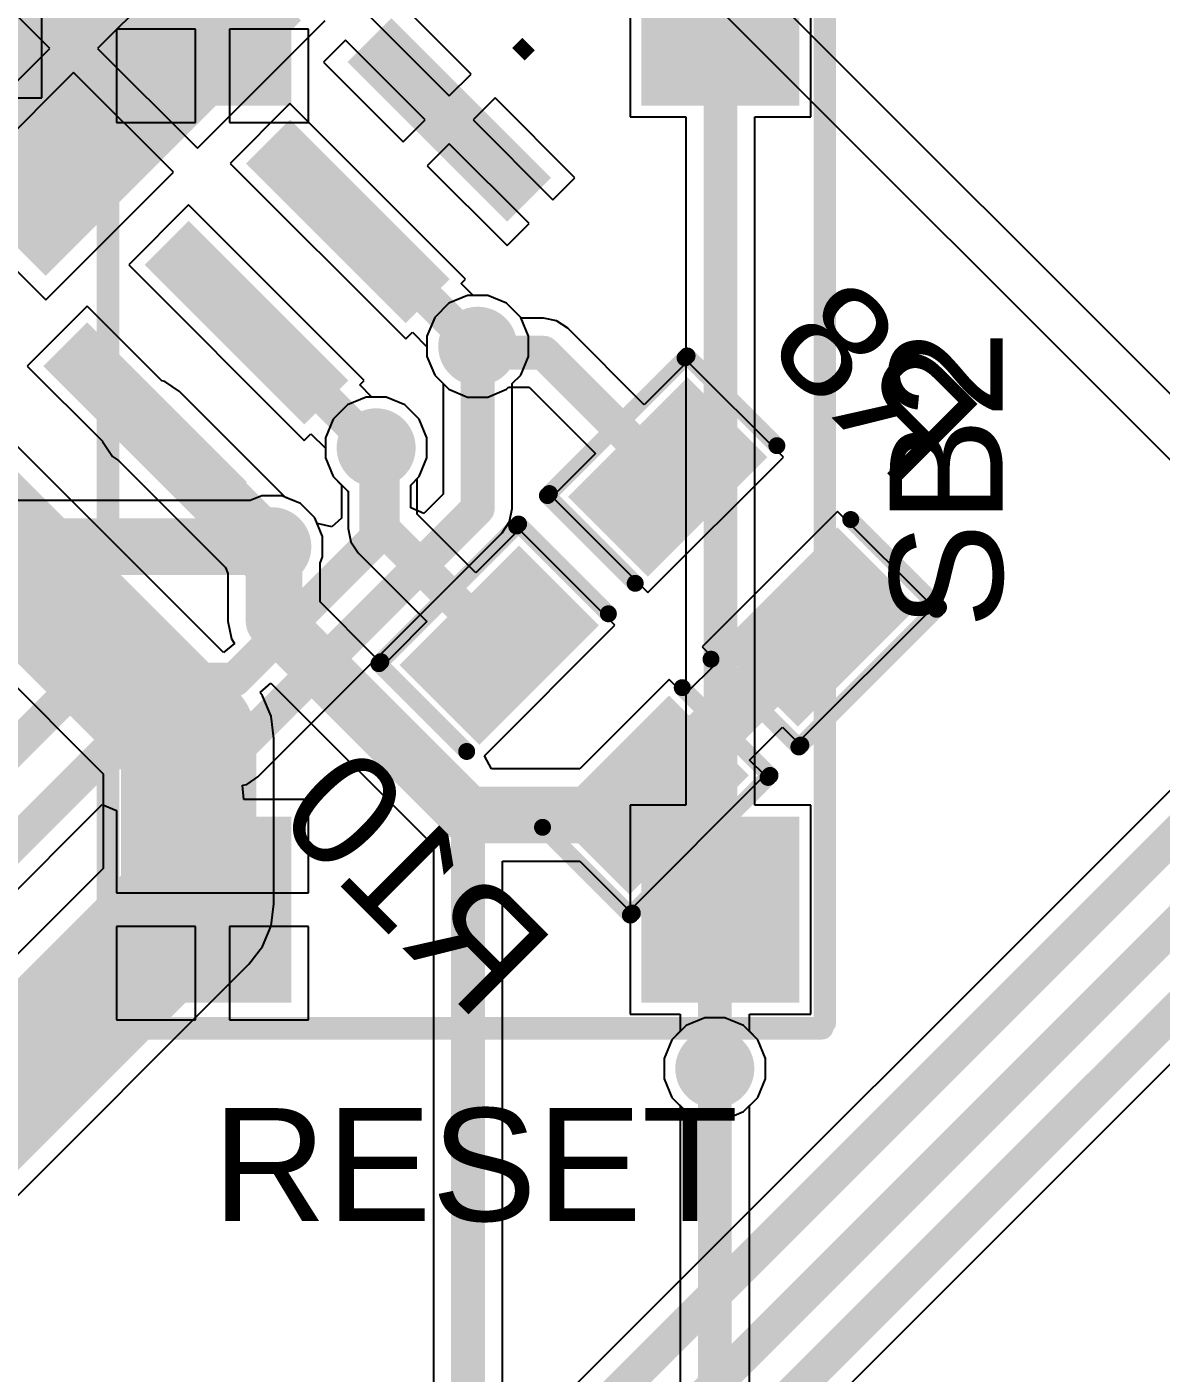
# Model space of a CAD drawing. Header units: millimetres. Extents: x 95 to 305, y 96 to 295.
# Drawn here: x 243.61 to 253.65, y 154.9 to 166.83 of the extents above; entities that cross this region are included whole.
import ezdxf

# ---------------------------------------------------------------- set-up
doc = ezdxf.new("R2010")
doc.units = ezdxf.units.MM
for name, color, linetype in [('BottomLayer', 5, 'Continuous'), ('BottomOverlay', 54, 'Continuous'), ('BottomPaste', 16, 'Continuous'), ('BottomSolder', 6, 'Continuous'), ('TopLayer', 1, 'Continuous'), ('TopOverlay', 2, 'Continuous'), ('TopPaste', 8, 'Continuous'), ('TopSolder', 216, 'Continuous'), ('ViaHoleLayer', 16, 'Continuous')]:
    doc.layers.add(name, color=color, linetype=linetype)
doc.styles.add('Arial', font='arial.ttf', dxfattribs={"height": 0.2})

# ---------------------------------------------------------------- blocks, each defined once
blk = doc.blocks.new('HSOP_8_B_61')
at = {"layer": 'BottomLayer'}
for points in [[(-2.12159723, 3.70019961), (-1.67159813, 3.70019961), (-1.67159813, 1.80020087), (-2.12159723, 1.80020087)], [(-0.85159977, 3.70019961), (-0.40160067, 3.70019961), (-0.40160067, 1.80020087), (-0.85159977, 1.80020087)], [(0.41840023, 3.70019961), (0.86839933, 3.70019961), (0.86839933, 1.80020087), (0.41840023, 1.80020087)], [(1.68840277, 3.70019961), (2.13840187, 3.70019961), (2.13840187, 1.80020087), (1.68840277, 1.80020087)], [(-1.54159966, 1.1502009), (1.55839922, 1.1502009), (1.55839922, -1.24979938), (-1.54159966, -1.24979938)], [(-2.12159977, -1.89979935), (-1.67160067, -1.89979935), (-1.67160067, -3.799798089999999), (-2.12159977, -3.799798089999999)], [(-0.85159977, -1.89979935), (-0.40160067, -1.89979935), (-0.40160067, -3.799798089999999), (-0.85159977, -3.799798089999999)], [(0.4184027699999999, -1.89979935), (0.8684018699999999, -1.89979935), (0.8684018699999999, -3.799798089999999), (0.4184027699999999, -3.799798089999999)], [(1.68840277, -1.89979935), (2.13840187, -1.89979935), (2.13840187, -3.799798089999999), (1.68840277, -3.799798089999999)]]:
    blk.add_hatch(color=5, dxfattribs=at).paths.add_polyline_path(points)
at = {"layer": 'BottomPaste'}
for points in [[(-2.12159723, 3.70019961), (-1.67159813, 3.70019961), (-1.67159813, 1.80020087), (-2.12159723, 1.80020087)], [(-0.85159977, 3.70019961), (-0.40160067, 3.70019961), (-0.40160067, 1.80020087), (-0.85159977, 1.80020087)], [(0.41840023, 3.70019961), (0.86839933, 3.70019961), (0.86839933, 1.80020087), (0.41840023, 1.80020087)], [(1.68840277, 3.70019961), (2.13840187, 3.70019961), (2.13840187, 1.80020087), (1.68840277, 1.80020087)], [(-1.54159966, 1.1502009), (1.55839922, 1.1502009), (1.55839922, -1.24979938), (-1.54159966, -1.24979938)], [(-2.12159977, -1.89979935), (-1.67160067, -1.89979935), (-1.67160067, -3.799798089999999), (-2.12159977, -3.799798089999999)], [(-0.85159977, -1.89979935), (-0.40160067, -1.89979935), (-0.40160067, -3.799798089999999), (-0.85159977, -3.799798089999999)], [(0.4184027699999999, -1.89979935), (0.8684018699999999, -1.89979935), (0.8684018699999999, -3.799798089999999), (0.4184027699999999, -3.799798089999999)], [(1.68840277, -1.89979935), (2.13840187, -1.89979935), (2.13840187, -3.799798089999999), (1.68840277, -3.799798089999999)]]:
    blk.add_hatch(color=16, dxfattribs=at).paths.add_polyline_path(points)
at = {"layer": 'BottomSolder'}
for points in [[(-2.17159713, 3.750199509999999), (-1.62159823, 3.750199509999999), (-1.62159823, 1.75020097), (-2.17159713, 1.75020097)], [(-0.90159967, 3.750199509999999), (-0.35160077, 3.750199509999999), (-0.35160077, 1.75020097), (-0.90159967, 1.75020097)], [(0.36840033, 3.750199509999999), (0.91839923, 3.750199509999999), (0.91839923, 1.75020097), (0.36840033, 1.75020097)], [(1.63840287, 3.750199509999999), (2.18840177, 3.750199509999999), (2.18840177, 1.75020097), (1.63840287, 1.75020097)], [(-1.59159956, 1.2002008), (1.60839912, 1.2002008), (1.60839912, -1.29979928), (-1.59159956, -1.29979928)], [(-2.17159967, -1.84979945), (-1.62160077, -1.84979945), (-1.62160077, -3.84979799), (-2.17159967, -3.84979799)], [(-0.90159967, -1.84979945), (-0.35160077, -1.84979945), (-0.35160077, -3.84979799), (-0.90159967, -3.84979799)], [(0.3684028699999999, -1.84979945), (0.9184017699999999, -1.84979945), (0.9184017699999999, -3.84979799), (0.3684028699999999, -3.84979799)], [(1.63840287, -1.84979945), (2.18840177, -1.84979945), (2.18840177, -3.84979799), (1.63840287, -3.84979799)]]:
    blk.add_hatch(color=6, dxfattribs=at).paths.add_polyline_path(points)
at = {"layer": 'BottomOverlay', "text_generation_flag": 2}
blk.add_text('.', height=1.00000054, rotation=-180, dxfattribs=at).set_placement((-2.9915993, 2.8501975))
blk = doc.blocks.new('HSOP_8_B_62')
at = {"layer": 'BottomLayer'}
for points in [[(-2.12159977, 3.70019961), (-1.67160067, 3.70019961), (-1.67160067, 1.80020087), (-2.12159977, 1.80020087)], [(-0.85159977, 3.70020215), (-0.40160067, 3.70020215), (-0.40160067, 1.80020341), (-0.85159977, 1.80020341)], [(0.41840023, 3.70019961), (0.86839933, 3.70019961), (0.86839933, 1.80020087), (0.41840023, 1.80020087)], [(1.68839769, 3.70019961), (2.13839679, 3.70019961), (2.13839679, 1.80020087), (1.68839769, 1.80020087)], [(-1.54159966, 1.1502009), (1.55839922, 1.1502009), (1.55839922, -1.24979938), (-1.54159966, -1.24979938)], [(-2.12159977, -1.89979935), (-1.67160067, -1.89979935), (-1.67160067, -3.799798089999999), (-2.12159977, -3.799798089999999)], [(-0.85159977, -1.89979935), (-0.40160067, -1.89979935), (-0.40160067, -3.799798089999999), (-0.85159977, -3.799798089999999)], [(0.41840023, -1.89979935), (0.86839933, -1.89979935), (0.86839933, -3.799798089999999), (0.41840023, -3.799798089999999)], [(1.68839769, -1.89979935), (2.13839679, -1.89979935), (2.13839679, -3.799798089999999), (1.68839769, -3.799798089999999)]]:
    blk.add_hatch(color=5, dxfattribs=at).paths.add_polyline_path(points)
at = {"layer": 'BottomPaste'}
for points in [[(-2.12159977, 3.70019961), (-1.67160067, 3.70019961), (-1.67160067, 1.80020087), (-2.12159977, 1.80020087)], [(-0.85159977, 3.70020215), (-0.40160067, 3.70020215), (-0.40160067, 1.80020341), (-0.85159977, 1.80020341)], [(0.41840023, 3.70019961), (0.86839933, 3.70019961), (0.86839933, 1.80020087), (0.41840023, 1.80020087)], [(1.68839769, 3.70019961), (2.13839679, 3.70019961), (2.13839679, 1.80020087), (1.68839769, 1.80020087)], [(-1.54159966, 1.1502009), (1.55839922, 1.1502009), (1.55839922, -1.24979938), (-1.54159966, -1.24979938)], [(-2.12159977, -1.89979935), (-1.67160067, -1.89979935), (-1.67160067, -3.799798089999999), (-2.12159977, -3.799798089999999)], [(-0.85159977, -1.89979935), (-0.40160067, -1.89979935), (-0.40160067, -3.799798089999999), (-0.85159977, -3.799798089999999)], [(0.41840023, -1.89979935), (0.86839933, -1.89979935), (0.86839933, -3.799798089999999), (0.41840023, -3.799798089999999)], [(1.68839769, -1.89979935), (2.13839679, -1.89979935), (2.13839679, -3.799798089999999), (1.68839769, -3.799798089999999)]]:
    blk.add_hatch(color=16, dxfattribs=at).paths.add_polyline_path(points)
at = {"layer": 'BottomSolder'}
for points in [[(-2.17159967, 3.750199509999999), (-1.62160077, 3.750199509999999), (-1.62160077, 1.75020097), (-2.17159967, 1.75020097)], [(-0.90159967, 3.75020205), (-0.35160077, 3.75020205), (-0.35160077, 1.75020351), (-0.90159967, 1.75020351)], [(0.36840033, 3.750199509999999), (0.91839923, 3.750199509999999), (0.91839923, 1.75020097), (0.36840033, 1.75020097)], [(1.63839779, 3.750199509999999), (2.18839669, 3.750199509999999), (2.18839669, 1.75020097), (1.63839779, 1.75020097)], [(-1.59159956, 1.2002008), (1.60839912, 1.2002008), (1.60839912, -1.29979928), (-1.59159956, -1.29979928)], [(-2.17159967, -1.84979945), (-1.62160077, -1.84979945), (-1.62160077, -3.84979799), (-2.17159967, -3.84979799)], [(-0.90159967, -1.84979945), (-0.35160077, -1.84979945), (-0.35160077, -3.84979799), (-0.90159967, -3.84979799)], [(0.36840033, -1.84979945), (0.91839923, -1.84979945), (0.91839923, -3.84979799), (0.36840033, -3.84979799)], [(1.63839779, -1.84979945), (2.18839669, -1.84979945), (2.18839669, -3.84979799), (1.63839779, -3.84979799)]]:
    blk.add_hatch(color=6, dxfattribs=at).paths.add_polyline_path(points)
at = {"layer": 'BottomOverlay', "text_generation_flag": 2}
blk.add_text('.', height=1.00000054, rotation=-180, dxfattribs=at).set_placement((-2.9915993, 2.85020004))
blk = doc.blocks.new('DTSM_61N_V_T_R_75')
at = {"layer": 'TopLayer'}
for points in [[(-0.7750022599999999, 5.15000113), (0.77499718, 5.15000113), (0.77499718, 3.85000119), (-0.7750022599999999, 3.85000119)], [(7.17499454, 5.150003669999999), (8.72499398, 5.150003669999999), (8.72499398, 3.85000373), (7.17499454, 3.85000373)], [(-0.77499972, 0.64999997), (0.77499972, 0.64999997), (0.77499972, -0.64999997), (-0.77499972, -0.64999997)], [(7.17499708, 0.64999997), (8.72499652, 0.64999997), (8.72499652, -0.64999997), (7.17499708, -0.64999997)]]:
    blk.add_hatch(color=1, dxfattribs=at).paths.add_polyline_path(points)
at = {"layer": 'TopPaste'}
for points in [[(-0.7750022599999999, 5.15000113), (0.77499718, 5.15000113), (0.77499718, 3.85000119), (-0.7750022599999999, 3.85000119)], [(7.17499454, 5.150003669999999), (8.72499398, 5.150003669999999), (8.72499398, 3.85000373), (7.17499454, 3.85000373)], [(-0.77499972, 0.64999997), (0.77499972, 0.64999997), (0.77499972, -0.64999997), (-0.77499972, -0.64999997)], [(7.17499708, 0.64999997), (8.72499652, 0.64999997), (8.72499652, -0.64999997), (7.17499708, -0.64999997)]]:
    blk.add_hatch(color=8, dxfattribs=at).paths.add_polyline_path(points)
at = {"layer": 'TopSolder'}
for points in [[(-0.8250021599999999, 5.20000103), (0.8249970799999999, 5.20000103), (0.8249970799999999, 3.80000129), (-0.8250021599999999, 3.80000129)], [(7.124994640000001, 5.20000357), (8.77499388, 5.20000357), (8.77499388, 3.80000383), (7.124994640000001, 3.80000383)], [(-0.8249996199999998, 0.69999987), (0.8249996199999998, 0.69999987), (0.8249996199999998, -0.69999987), (-0.8249996199999998, -0.69999987)], [(7.124997179999999, 0.69999987), (8.774996419999999, 0.69999987), (8.774996419999999, -0.69999987), (7.124997179999999, -0.69999987)]]:
    blk.add_hatch(color=216, dxfattribs=at).paths.add_polyline_path(points)
at = {"layer": 'TopOverlay', "const_width": 0.1999996}
for points in [[(-1.05000806, 5.39999174), (-1.05000806, 3.82499108)], [(-1.00000054, 5.425000579999999), (8.999994699999998, 5.425000579999999)], [(8.999994699999998, 5.399996819999999), (8.999997239999999, -0.90000074)], [(-1.05000806, 3.82499108), (-1.05000552, 0.6749923)], [(-1.05000552, 0.6749923), (-1.05000552, -0.9000083599999998)], [(-1.00000308, -0.92500196), (8.999997239999999, -0.92500196)]]:
    blk.add_lwpolyline(points, dxfattribs=at)
at = {"layer": 'TopOverlay', "const_width": 0.0999998}
for points in [[(-1.10000796, 5.39999174, 1), (-1.00000816, 5.39999174, 1)], [(-1.05000044, 5.425000579999999, 1), (-0.95000064, 5.425000579999999, 1)], [(8.949994799999999, 5.425000579999999, 1), (9.0499946, 5.425000579999999, 1)], [(8.949994799999999, 5.399996819999999, 1), (9.0499946, 5.399996819999999, 1)], [(-1.10000796, 3.82499108, 1), (-1.00000816, 3.82499108, 1)], [(-1.10000796, 3.82499108, 1), (-1.00000816, 3.82499108, 1)], [(-1.10000542, 0.6749923, 1), (-1.00000562, 0.6749923, 1)], [(-1.10000542, 0.6749923, 1), (-1.00000562, 0.6749923, 1)], [(-1.10000542, -0.9000083599999998, 1), (-1.00000562, -0.9000083599999998, 1)], [(-1.05000298, -0.92500196, 1), (-0.9500031800000001, -0.92500196, 1)], [(8.94999734, -0.90000074, 1), (9.049997139999999, -0.90000074, 1)], [(8.94999734, -0.92500196, 1), (9.049997139999999, -0.92500196, 1)]]:
    blk.add_lwpolyline(points, format="xyb", close=True, dxfattribs=at)
blk = doc.blocks.new('RES0805_100')
at = {"layer": 'TopLayer'}
for points in [[(-1.38780139, 0.6782968399999999), (-0.4878006499999999, 0.6782968399999999), (-0.4878006499999999, -0.7187031599999999), (-1.38780139, -0.7187031599999999)], [(0.49219993, 0.67829938), (1.39220067, 0.67829938), (1.39220067, -0.7187006199999999), (0.49219993, -0.7187006199999999)]]:
    blk.add_hatch(color=1, dxfattribs=at).paths.add_polyline_path(points)
at = {"layer": 'TopPaste'}
for points in [[(-1.38780139, 0.6782968399999999), (-0.4878006499999999, 0.6782968399999999), (-0.4878006499999999, -0.7187031599999999), (-1.38780139, -0.7187031599999999)], [(0.49219993, 0.67829938), (1.39220067, 0.67829938), (1.39220067, -0.7187006199999999), (0.49219993, -0.7187006199999999)]]:
    blk.add_hatch(color=8, dxfattribs=at).paths.add_polyline_path(points)
at = {"layer": 'TopSolder'}
for points in [[(-1.43780129, 0.72829674), (-0.43780075, 0.72829674), (-0.43780075, -0.76870306), (-1.43780129, -0.76870306)], [(0.44220003, 0.72829928), (1.44220057, 0.72829928), (1.44220057, -0.76870052), (0.44220003, -0.76870052)]]:
    blk.add_hatch(color=216, dxfattribs=at).paths.add_polyline_path(points)
at = {"layer": 'TopOverlay', "const_width": 0.1499997}
for points in [[(-0.47500032, 0.8500008399999999), (-1.5750032, 0.8500008399999999)], [(-1.57500066, 0.8249970799999999), (-1.57500066, -0.87499952)], [(1.5750032, 0.8500008399999999), (0.47500032, 0.8500008399999999)], [(1.57500066, 0.8249970799999999), (1.57500066, -0.87499952)], [(-0.4499991, -0.90000074), (-1.57500066, -0.90000074)], [(1.57500066, -0.90000074), (0.47500032, -0.90000074)]]:
    blk.add_lwpolyline(points, dxfattribs=at)
at = {"layer": 'TopOverlay', "const_width": 0.07499858}
for points in [[(-1.61250376, 0.8500008399999999, 1), (-1.53750264, 0.8500008399999999, 1)], [(-1.61250122, 0.8249970799999999, 1), (-1.5375001, 0.8249970799999999, 1)], [(-0.5125008799999999, 0.8500008399999999, 1), (-0.43749976, 0.8500008399999999, 1)], [(0.43749976, 0.8500008399999999, 1), (0.5125008799999999, 0.8500008399999999, 1)], [(1.5375001, 0.8249970799999999, 1), (1.61250122, 0.8249970799999999, 1)], [(1.53750264, 0.8500008399999999, 1), (1.61250376, 0.8500008399999999, 1)], [(-1.61250122, -0.87499952, 1), (-1.5375001, -0.87499952, 1)], [(-1.61250122, -0.90000074, 1), (-1.5375001, -0.90000074, 1)], [(-0.4874996599999999, -0.90000074, 1), (-0.41249854, -0.90000074, 1)], [(0.43749976, -0.90000074, 1), (0.5125008799999999, -0.90000074, 1)], [(1.5375001, -0.87499952, 1), (1.61250122, -0.87499952, 1)], [(1.5375001, -0.90000074, 1), (1.61250122, -0.90000074, 1)]]:
    blk.add_lwpolyline(points, format="xyb", close=True, dxfattribs=at)
blk = doc.blocks.new('RES0805_B_124')
at = {"layer": 'BottomLayer'}
for points in [[(-1.38780139, 0.7187031599999999), (-0.4878006499999999, 0.7187031599999999), (-0.4878006499999999, -0.6782968399999999), (-1.38780139, -0.6782968399999999)], [(0.49219993, 0.7187006199999999), (1.39220067, 0.7187006199999999), (1.39220067, -0.67829938), (0.49219993, -0.67829938)]]:
    blk.add_hatch(color=5, dxfattribs=at).paths.add_polyline_path(points)
at = {"layer": 'BottomPaste'}
for points in [[(-1.38780139, 0.7187031599999999), (-0.4878006499999999, 0.7187031599999999), (-0.4878006499999999, -0.6782968399999999), (-1.38780139, -0.6782968399999999)], [(0.49219993, 0.7187006199999999), (1.39220067, 0.7187006199999999), (1.39220067, -0.67829938), (0.49219993, -0.67829938)]]:
    blk.add_hatch(color=16, dxfattribs=at).paths.add_polyline_path(points)
at = {"layer": 'BottomSolder'}
for points in [[(-1.43780129, 0.76870306), (-0.43780075, 0.76870306), (-0.43780075, -0.72829674), (-1.43780129, -0.72829674)], [(0.44220003, 0.76870052), (1.44220057, 0.76870052), (1.44220057, -0.72829928), (0.44220003, -0.72829928)]]:
    blk.add_hatch(color=6, dxfattribs=at).paths.add_polyline_path(points)
at = {"layer": 'BottomOverlay', "const_width": 0.1499997}
for points in [[(-1.57500066, 0.90000074), (-0.4499991, 0.90000074)], [(0.47500032, 0.90000074), (1.57500066, 0.90000074)], [(-1.57500066, -0.8249970799999999), (-1.57500066, 0.87499952)], [(1.57500066, -0.8249970799999999), (1.57500066, 0.87499952)], [(-1.5750032, -0.8500008399999999), (-0.47500032, -0.8500008399999999)], [(0.47500032, -0.8500008399999999), (1.5750032, -0.8500008399999999)]]:
    blk.add_lwpolyline(points, dxfattribs=at)
at = {"layer": 'BottomOverlay', "const_width": 0.07499858}
for points in [[(-1.61250122, 0.90000074, 1), (-1.5375001, 0.90000074, 1)], [(-0.4874996599999999, 0.90000074, 1), (-0.41249854, 0.90000074, 1)], [(0.43749976, 0.90000074, 1), (0.5125008799999999, 0.90000074, 1)], [(1.5375001, 0.90000074, 1), (1.61250122, 0.90000074, 1)], [(-1.61250122, 0.87499952, 1), (-1.5375001, 0.87499952, 1)], [(1.5375001, 0.87499952, 1), (1.61250122, 0.87499952, 1)], [(-1.61250376, -0.8500008399999999, 1), (-1.53750264, -0.8500008399999999, 1)], [(-1.61250122, -0.8249970799999999, 1), (-1.5375001, -0.8249970799999999, 1)], [(-0.5125008799999999, -0.8500008399999999, 1), (-0.43749976, -0.8500008399999999, 1)], [(0.43749976, -0.8500008399999999, 1), (0.5125008799999999, -0.8500008399999999, 1)], [(1.5375001, -0.8249970799999999, 1), (1.61250122, -0.8249970799999999, 1)], [(1.53750264, -0.8500008399999999, 1), (1.61250376, -0.8500008399999999, 1)]]:
    blk.add_lwpolyline(points, format="xyb", close=True, dxfattribs=at)
blk = doc.blocks.new('RES0805_B_126')
at = {"layer": 'BottomLayer'}
for points in [[(-1.38780139, 0.7187031599999999), (-0.4878006499999999, 0.7187031599999999), (-0.4878006499999999, -0.6782968399999999), (-1.38780139, -0.6782968399999999)], [(0.49219993, 0.7187006199999999), (1.39220067, 0.7187006199999999), (1.39220067, -0.67829938), (0.49219993, -0.67829938)]]:
    blk.add_hatch(color=5, dxfattribs=at).paths.add_polyline_path(points)
at = {"layer": 'BottomPaste'}
for points in [[(-1.38780139, 0.7187031599999999), (-0.4878006499999999, 0.7187031599999999), (-0.4878006499999999, -0.6782968399999999), (-1.38780139, -0.6782968399999999)], [(0.49219993, 0.7187006199999999), (1.39220067, 0.7187006199999999), (1.39220067, -0.67829938), (0.49219993, -0.67829938)]]:
    blk.add_hatch(color=16, dxfattribs=at).paths.add_polyline_path(points)
at = {"layer": 'BottomSolder'}
for points in [[(-1.43780129, 0.76870306), (-0.43780075, 0.76870306), (-0.43780075, -0.72829674), (-1.43780129, -0.72829674)], [(0.44220003, 0.76870052), (1.44220057, 0.76870052), (1.44220057, -0.72829928), (0.44220003, -0.72829928)]]:
    blk.add_hatch(color=6, dxfattribs=at).paths.add_polyline_path(points)
at = {"layer": 'BottomOverlay', "const_width": 0.1499997}
for points in [[(-1.57500066, 0.90000074), (-0.4499991, 0.90000074)], [(0.47500032, 0.90000074), (1.57500066, 0.90000074)], [(-1.57500066, -0.8249970799999999), (-1.57500066, 0.87499952)], [(1.57500066, -0.8249970799999999), (1.57500066, 0.87499952)], [(-1.5750032, -0.8500008399999999), (-0.47500032, -0.8500008399999999)], [(0.47500032, -0.8500008399999999), (1.5750032, -0.8500008399999999)]]:
    blk.add_lwpolyline(points, dxfattribs=at)
at = {"layer": 'BottomOverlay', "const_width": 0.07499858}
for points in [[(-1.61250122, 0.90000074, 1), (-1.5375001, 0.90000074, 1)], [(-0.4874996599999999, 0.90000074, 1), (-0.41249854, 0.90000074, 1)], [(0.43749976, 0.90000074, 1), (0.5125008799999999, 0.90000074, 1)], [(1.5375001, 0.90000074, 1), (1.61250122, 0.90000074, 1)], [(-1.61250122, 0.87499952, 1), (-1.5375001, 0.87499952, 1)], [(1.5375001, 0.87499952, 1), (1.61250122, 0.87499952, 1)], [(-1.61250376, -0.8500008399999999, 1), (-1.53750264, -0.8500008399999999, 1)], [(-1.61250122, -0.8249970799999999, 1), (-1.5375001, -0.8249970799999999, 1)], [(-0.5125008799999999, -0.8500008399999999, 1), (-0.43749976, -0.8500008399999999, 1)], [(0.43749976, -0.8500008399999999, 1), (0.5125008799999999, -0.8500008399999999, 1)], [(1.5375001, -0.8249970799999999, 1), (1.61250122, -0.8249970799999999, 1)], [(1.53750264, -0.8500008399999999, 1), (1.61250376, -0.8500008399999999, 1)]]:
    blk.add_lwpolyline(points, format="xyb", close=True, dxfattribs=at)

msp = doc.modelspace()

# ---------------------------------------------------------------- hatches: boundary and pattern name
at = {"layer": 'BottomLayer'}
h = msp.add_hatch(color=5, dxfattribs=at)
edge = h.paths.add_edge_path()
edge.add_arc((247.6000001, 163.99999966), 0.2999994, 0, 360)
h = msp.add_hatch(color=5, dxfattribs=at)
edge = h.paths.add_edge_path()
edge.add_arc((246.69999936, 163.09999892), 0.2999994, 0, 360)
h = msp.add_hatch(color=5, dxfattribs=at)
edge = h.paths.add_edge_path()
edge.add_arc((245.77573908, 162.2242628), 0.2999994, 0, 360)
h = msp.add_hatch(color=5, dxfattribs=at)
edge = h.paths.add_edge_path()
edge.add_arc((249.70000098, 157.59999976), 0.2999994, 0, 360)
at = {"layer": 'BottomSolder'}
h = msp.add_hatch(color=6, dxfattribs=at)
edge = h.paths.add_edge_path()
edge.add_arc((247.6000001, 163.99999966), 0.3499993, 0, 360)
h = msp.add_hatch(color=6, dxfattribs=at)
edge = h.paths.add_edge_path()
edge.add_arc((246.69999936, 163.09999892), 0.3499993, 0, 360)
h = msp.add_hatch(color=6, dxfattribs=at)
edge = h.paths.add_edge_path()
edge.add_arc((245.77573908, 162.2242628), 0.3499993, 0, 360)
h = msp.add_hatch(color=6, dxfattribs=at)
edge = h.paths.add_edge_path()
edge.add_arc((249.70000098, 157.59999976), 0.3499993, 0, 360)
at = {"layer": 'TopLayer'}
h = msp.add_hatch(color=1, dxfattribs=at)
edge = h.paths.add_edge_path()
edge.add_arc((247.6000001, 163.99999966), 0.2999994, 0, 360)
h = msp.add_hatch(color=1, dxfattribs=at)
edge = h.paths.add_edge_path()
edge.add_arc((246.69999936, 163.09999892), 0.2999994, 0, 360)
h = msp.add_hatch(color=1, dxfattribs=at)
edge = h.paths.add_edge_path()
edge.add_arc((245.77573908, 162.2242628), 0.2999994, 0, 360)
h = msp.add_hatch(color=1, dxfattribs=at)
edge = h.paths.add_edge_path()
edge.add_arc((249.70000098, 157.59999976), 0.2999994, 0, 360)
at = {"layer": 'TopSolder'}
h = msp.add_hatch(color=216, dxfattribs=at)
edge = h.paths.add_edge_path()
edge.add_arc((247.6000001, 163.99999966), 0.3499993, 0, 360)
h = msp.add_hatch(color=216, dxfattribs=at)
edge = h.paths.add_edge_path()
edge.add_arc((246.69999936, 163.09999892), 0.3499993, 0, 360)
h = msp.add_hatch(color=216, dxfattribs=at)
edge = h.paths.add_edge_path()
edge.add_arc((245.77573908, 162.2242628), 0.3499993, 0, 360)
h = msp.add_hatch(color=216, dxfattribs=at)
edge = h.paths.add_edge_path()
edge.add_arc((249.70000098, 157.59999976), 0.3499993, 0, 360)
at = {"layer": 'ViaHoleLayer'}
h = msp.add_hatch(color=16, dxfattribs=at)
edge = h.paths.add_edge_path()
edge.add_arc((247.6000001, 163.99999966), 0.1499997, 0, 360)
h = msp.add_hatch(color=16, dxfattribs=at)
edge = h.paths.add_edge_path()
edge.add_arc((246.69999936, 163.09999892), 0.1499997, 0, 360)
h = msp.add_hatch(color=16, dxfattribs=at)
edge = h.paths.add_edge_path()
edge.add_arc((245.77573908, 162.2242628), 0.1499997, 0, 360)
h = msp.add_hatch(color=16, dxfattribs=at)
edge = h.paths.add_edge_path()
edge.add_arc((249.70000098, 157.59999976), 0.1499997, 0, 360)

# ---------------------------------------------------------------- linework, layer by layer
at = {"layer": 'BottomLayer'}
for p, q in [((245.36347422, 167.76956286), (244.23210742, 166.63819606)), ((243.8078436, 166.63819606), (242.9239617, 167.5220805)), ((247.54135404, 166.4119227), (246.8342536, 167.11902314)), ((245.11598932, 165.75431416), (246.24735612, 166.88568096)), ((246.6398039, 166.92457344), (247.34690434, 166.217473)), ((242.67647172, 165.50682164), (243.8078436, 166.63819606)), ((244.23210742, 166.63819606), (245.11598932, 165.75431416)), ((246.42767072, 166.71244026), (246.23321594, 166.51798548)), ((247.13477116, 166.00533982), (246.42767072, 166.71244026)), ((246.23321594, 166.51798548), (246.94031638, 165.81088504)), ((244.01997678, 166.42606288), (242.88860236, 165.294691)), ((244.90385614, 165.54218098), (244.01997678, 166.42606288)), ((247.34690434, 166.217473), (247.54135404, 166.4119227)), ((245.93622898, 166.15028746), (245.40590238, 165.61996086)), ((247.49186214, 164.5946543), (245.93622898, 166.15028746)), ((247.75348468, 166.19979206), (247.55903498, 166.00533982)), ((248.46059782, 165.49267892), (247.75348468, 166.19979206)), ((246.94031638, 165.81088504), (247.13477116, 166.00533982)), ((247.55903498, 166.00533982), (248.26614812, 165.29822922)), ((245.34716488, 161.2866726), (240.79962508, 165.83421494)), ((247.34690434, 165.79320918), (247.15244702, 165.5987544)), ((248.05401494, 165.08609604), (247.34690434, 165.79320918)), ((243.77248426, 164.4108091), (244.90385614, 165.54218098)), ((245.40590238, 165.61996086), (246.96153554, 164.0643277)), ((247.15244702, 165.5987544), (247.85956016, 164.89164126)), ((248.26614812, 165.29822922), (248.46059782, 165.49267892)), ((242.88860236, 165.294691), (243.77248426, 164.4108091)), ((245.03820436, 165.25226284), (244.50787776, 164.72193624)), ((246.59383752, 163.69662968), (245.03820436, 165.25226284)), ((247.85956016, 164.89164126), (248.05401494, 165.08609604)), ((239.7252381, 164.76897958), (244.28173394, 160.21248374)), ((244.50787776, 164.72193624), (246.06351092, 163.16630308)), ((247.45393994, 164.5567321), (247.49186214, 164.5946543)), ((247.56067074, 164.44999876), (247.45393994, 164.5567321)), ((244.1401772, 164.35423568), (243.6098506, 163.82390908)), ((244.80127824, 163.69313464), (244.1401772, 164.35423568)), ((247.6895097, 164.44999876), (247.56067074, 164.44999876)), ((247.85490434, 164.38148988), (247.6895097, 164.44999876)), ((247.98149032, 164.2549039), (247.85490434, 164.38148988)), ((247.98415224, 164.24847516), (247.98149032, 164.2549039)), ((248.18197506, 164.24847516), (247.98415224, 164.24847516)), ((248.18198776, 164.2484777), (248.18197506, 164.24847516)), ((248.29904112, 164.22519098), (248.18198776, 164.2484777)), ((246.96153554, 164.0643277), (247.0213627, 164.12415486)), ((247.0213627, 164.12415486), (247.150001, 163.9955191)), ((248.39827638, 164.15888682), (248.29904112, 164.22519098)), ((249.0748638, 163.48229686), (248.39827638, 164.15888682)), ((247.150001, 163.9955191), (247.150001, 163.91049006)), ((247.150001, 163.91049006), (247.21850988, 163.74509542)), ((243.6098506, 163.82390908), (244.27540934, 163.15835034)), ((249.45855874, 163.8659918), (249.0748638, 163.48229686)), ((250.30708384, 163.0174667), (249.45855874, 163.8659918)), ((244.82686112, 163.68804702), (244.80127824, 163.69313464)), ((244.95917226, 163.59963978), (244.82686112, 163.68804702)), ((246.55492726, 163.65771942), (246.59383752, 163.69662968)), ((246.66264866, 163.54999802), (246.55492726, 163.65771942)), ((247.21850988, 163.74509542), (247.34509586, 163.61850944)), ((247.85490434, 163.61850944), (247.87311614, 163.63672124)), ((247.87311614, 163.63672124), (248.05528748, 163.63672124)), ((248.05528748, 163.63672124), (248.6422891, 163.04972216)), ((245.89819502, 162.66061448), (244.95917226, 163.59963978)), ((246.78950896, 163.54999802), (246.66264866, 163.54999802)), ((246.9549036, 163.48148914), (246.78950896, 163.54999802)), ((247.34509586, 163.61850944), (247.5104905, 163.55000056)), ((247.5104905, 163.55000056), (247.6895097, 163.55000056)), ((247.6895097, 163.55000056), (247.85490434, 163.61850944)), ((247.08148958, 163.35490316), (246.9549036, 163.48148914)), ((247.14999846, 163.18950852), (247.08148958, 163.35490316)), ((244.27540934, 163.15835034), (244.27603926, 163.15518296)), ((246.06351092, 163.16630308), (246.12235002, 163.22514218)), ((246.12235002, 163.22514218), (246.25000026, 163.09749194)), ((247.14999846, 163.01048932), (247.14999846, 163.18950852)), ((244.27603926, 163.15518296), (244.3644465, 163.02287182)), ((246.25000026, 163.09749194), (246.25000026, 163.01048932)), ((248.6422891, 163.04972216), (248.25859924, 162.6660323)), ((244.3644465, 163.02287182), (244.41856628, 162.98670984)), ((244.41856628, 162.98670984), (245.36478232, 162.04049634)), ((246.25000026, 163.01048932), (246.31850914, 162.84509468)), ((247.08148958, 162.84509468), (247.14999846, 163.01048932)), ((249.10712434, 161.8175072), (250.30708384, 163.0174667)), ((246.31850914, 162.84509468), (246.44509512, 162.7185087)), ((247.06327778, 162.82688288), (247.08148958, 162.84509468)), ((247.06327778, 162.51173746), (247.06327778, 162.82688288)), ((246.44509512, 162.7185087), (246.45152386, 162.71584678)), ((246.45152386, 162.71584678), (246.45152386, 162.38504988)), ((246.03064332, 162.60575302), (245.89819502, 162.66061448)), ((246.1572293, 162.47916704), (246.03064332, 162.60575302)), ((248.25859924, 162.6660323), (249.10712434, 161.8175072)), ((246.22573818, 162.3137724), (246.1572293, 162.47916704)), ((247.58223534, 161.99277736), (247.06327778, 162.51173746)), ((250.78791854, 162.53662946), (249.58795904, 161.33666996)), ((251.63644364, 161.68810436), (250.78791854, 162.53662946)), ((246.45152386, 162.38504988), (246.45152132, 162.38503718)), ((246.45152132, 162.38503718), (246.47480804, 162.26798382)), ((247.9659252, 162.37646722), (247.58223534, 161.99277736)), ((248.8144503, 161.52794212), (247.9659252, 162.37646722)), ((246.22573818, 162.1347532), (246.22573818, 162.3137724)), ((246.47480804, 162.26798382), (246.5411122, 162.16874856)), ((246.20270546, 162.07914752), (246.22573818, 162.1347532)), ((246.5411122, 162.16874856), (247.14966064, 161.56020266)), ((245.36478232, 162.04049634), (245.38703526, 161.9867728)), ((245.38703526, 161.9867728), (245.38703526, 161.5652217)), ((246.20270546, 161.73414186), (246.20270546, 162.07914752)), ((246.67451554, 161.26233178), (246.20270546, 161.73414186)), ((250.43648414, 160.48814486), (251.63644364, 161.68810436)), ((245.38703526, 161.5652217), (245.38703272, 161.565209)), ((245.38703272, 161.565209), (245.41807914, 161.40913616)), ((247.14966064, 161.56020266), (246.85295562, 161.26349764)), ((247.65903732, 160.3725266), (248.8144503, 161.52794212)), ((245.44581086, 161.36763256), (245.34716488, 161.2866726)), ((245.41807914, 161.40913616), (245.44581086, 161.36763256)), ((246.7659657, 161.17651026), (246.67451554, 161.26233178)), ((246.85295562, 161.26349764), (246.7659657, 161.17651026)), ((249.58795904, 161.33666996), (249.72306164, 161.20156736)), ((249.72306164, 161.20156736), (249.43194208, 160.9104478)), ((245.672483, 160.93122246), (245.76816988, 161.01514152)), ((245.76816988, 161.01514152), (247.20705448, 159.57625692)), ((249.295285, 161.04710488), (248.50316314, 160.25498302)), ((249.43194208, 160.9104478), (249.295285, 161.04710488)), ((245.69332624, 160.9040597), (245.672483, 160.93122246)), ((245.76889886, 160.7216115), (245.69332624, 160.9040597)), ((245.79467478, 160.52582322), (245.76889886, 160.7216115)), ((250.00871004, 160.33367984), (250.2998296, 160.6247994)), ((250.2998296, 160.6247994), (250.43648414, 160.48814486)), ((245.79467478, 159.05979872), (245.79467478, 160.52582322)), ((247.72109714, 160.25498302), (247.65903732, 160.3725266)), ((250.1438101, 160.19857978), (250.00871004, 160.33367984)), ((244.28173394, 160.21248374), (244.28173394, 159.3731382)), ((248.50316314, 160.25498302), (247.72109714, 160.25498302)), ((248.9438506, 158.99862028), (250.1438101, 160.19857978)), ((247.20705448, 159.57625692), (247.20705448, 149.51228162)), ((244.28173394, 159.3731382), (241.3650621, 156.4564689)), ((247.8188084, 149.38559658), (247.8188084, 159.43931282)), ((247.8188084, 159.43931282), (248.50315806, 159.43931282)), ((248.50315806, 159.43931282), (248.9438506, 158.99862028)), ((245.76889886, 158.86401044), (245.79467478, 159.05979872)), ((245.69332624, 158.68156224), (245.76889886, 158.86401044)), ((245.57311058, 158.5248925), (245.69332624, 158.68156224)), ((242.21331034, 155.16509226), (245.57310042, 158.52488488)), ((245.57310042, 158.52488488), (245.57311058, 158.5248925)), ((249.61049138, 158.04999886), (249.44509674, 157.98148998)), ((249.78951058, 158.04999886), (249.61049138, 158.04999886)), ((249.95490522, 157.98148998), (249.78951058, 158.04999886)), ((249.44509674, 157.98148998), (249.31851076, 157.854904)), ((250.0814912, 157.854904), (249.95490522, 157.98148998)), ((249.31851076, 157.854904), (249.25000188, 157.68950936)), ((250.15000008, 157.68950936), (250.0814912, 157.854904)), ((249.25000188, 157.68950936), (249.25000188, 157.51049016)), ((250.15000008, 157.51049016), (250.15000008, 157.68950936)), ((249.25000188, 157.51049016), (249.31851076, 157.34509552)), ((250.0814912, 157.34509552), (250.15000008, 157.51049016)), ((249.31851076, 157.34509552), (249.39412402, 157.26948226)), ((250.00587794, 157.26948226), (250.0814912, 157.34509552)), ((249.39412402, 157.26948226), (249.39412402, 153.43051864)), ((250.00587794, 153.43051864), (250.00587794, 157.26948226))]:
    msp.add_line(p, q, dxfattribs=at)
for points, const_width in [([(239.8358805, 165.72814708), (245.03820436, 160.52582322)], 1.20000014), ([(246.44888226, 165.10730758), (246.47078722, 165.10730758)], 0.2999994), ([(246.47078722, 165.10730758), (247.57809514, 163.99999966)], 0.2999994), ([(245.55085764, 164.20928296), (245.57078648, 164.20928296)], 0.2999994), ([(245.57078648, 164.20928296), (246.68007052, 163.09999892)], 0.2999994), ([(247.57809514, 163.99999966), (247.6000001, 163.99999966)], 0.2999994), ([(247.6000001, 163.99999966), (247.65740156, 163.9425982)], 0.2999994), ([(247.65740156, 163.9425982), (248.18198776, 163.9425982)], 0.2999994), ([(248.18198776, 163.9425982), (249.28283646, 162.8417495)], 0.2999994), ([(244.65283048, 163.3112558), (244.67078828, 163.3112558)], 0.499999), ([(244.67078828, 163.3112558), (245.75778128, 162.2242628)], 0.499999), ([(246.68007052, 163.09999892), (246.69999936, 163.09999892)], 0.2999994), ([(246.69999936, 163.09999892), (246.75740082, 163.04259746)], 0.2999994), ([(246.75740082, 162.38503718), (246.75740082, 163.04259746)], 0.2999994), ([(249.28283646, 162.8417495), (249.28284154, 162.8417495)], 0.2999994), ([(245.75778128, 162.2242628), (245.77573908, 162.2242628)], 0.499999), ([(245.77573908, 162.2242628), (245.79487036, 162.20513152)], 0.499999), ([(245.79487036, 161.565209), (245.79487036, 162.20513152)], 0.499999), ([(246.75740082, 162.38503718), (247.790208, 161.35223)], 0.2999994), ([(245.79487036, 161.565209), (247.51293144, 159.84714792)], 0.499999), ([(249.12112228, 160.02286258), (250.61064686, 161.51238716)], 0.499999), ([(250.61064686, 161.51238716), (250.61220134, 161.51238716)], 0.499999), ([(247.790208, 161.35222492), (247.790208, 161.35223)], 0.2999994), ([(245.03820436, 159.05979872), (245.03820436, 160.52582322)], 1.20000014), ([(248.94385314, 159.84714792), (249.1195678, 160.02286258)], 0.499999), ([(249.1195678, 160.02286258), (249.12112228, 160.02286258)], 0.499999), ([(247.51293144, 159.84714792), (248.94385314, 159.84714792)], 0.499999), ([(247.51293144, 149.38558388), (247.51293144, 159.84714792)], 0.2999994), ([(241.67840412, 155.69999848), (245.03820436, 159.05979872)], 1.20000014), ([(249.70000098, 153.10000114), (249.70000098, 157.59999976)], 0.2999994)]:
    msp.add_lwpolyline(points, dxfattribs=dict(at, const_width=const_width))
for points, const_width in [([(246.37388368, 165.10730758, 1), (246.52388084, 165.10730758, 1)], 0.1499997), ([(246.39578864, 165.10730758, 1), (246.5457858, 165.10730758, 1)], 0.1499997), ([(246.39578864, 165.10730758, 1), (246.5457858, 165.10730758, 1)], 0.1499997), ([(245.47585906, 164.20928296, 1), (245.62585622, 164.20928296, 1)], 0.1499997), ([(245.4957879, 164.20928296, 1), (245.64578506, 164.20928296, 1)], 0.1499997), ([(245.4957879, 164.20928296, 1), (245.64578506, 164.20928296, 1)], 0.1499997), ([(247.50309656, 163.99999966, 1), (247.65309372, 163.99999966, 1)], 0.1499997), ([(247.50309656, 163.99999966, 1), (247.65309372, 163.99999966, 1)], 0.1499997), ([(247.52500152, 163.99999966, 1), (247.67499868, 163.99999966, 1)], 0.1499997), ([(247.52500152, 163.99999966, 1), (247.67499868, 163.99999966, 1)], 0.1499997), ([(247.58240298, 163.9425982, 1), (247.73240014, 163.9425982, 1)], 0.1499997), ([(247.58240298, 163.9425982, 1), (247.73240014, 163.9425982, 1)], 0.1499997), ([(248.10698918, 163.9425982, 1), (248.25698634, 163.9425982, 1)], 0.1499997), ([(248.10698918, 163.9425982, 1), (248.25698634, 163.9425982, 1)], 0.1499997), ([(244.527832, 163.3112558, 1), (244.77782896, 163.3112558, 1)], 0.2499995), ([(244.5457898, 163.3112558, 1), (244.79578676, 163.3112558, 1)], 0.2499995), ([(244.5457898, 163.3112558, 1), (244.79578676, 163.3112558, 1)], 0.2499995), ([(246.60507194, 163.09999892, 1), (246.7550691, 163.09999892, 1)], 0.1499997), ([(246.60507194, 163.09999892, 1), (246.7550691, 163.09999892, 1)], 0.1499997), ([(246.62500078, 163.09999892, 1), (246.77499794, 163.09999892, 1)], 0.1499997), ([(246.62500078, 163.09999892, 1), (246.77499794, 163.09999892, 1)], 0.1499997), ([(246.68240224, 163.04259746, 1), (246.8323994, 163.04259746, 1)], 0.1499997), ([(246.68240224, 163.04259746, 1), (246.8323994, 163.04259746, 1)], 0.1499997), ([(249.20783788, 162.8417495, 1), (249.35783504, 162.8417495, 1)], 0.1499997), ([(249.20783788, 162.8417495, 1), (249.35783504, 162.8417495, 1)], 0.1499997), ([(249.20784296, 162.8417495, 1), (249.35784012, 162.8417495, 1)], 0.1499997), ([(245.6327828, 162.2242628, 1), (245.88277976, 162.2242628, 1)], 0.2499995), ([(245.6327828, 162.2242628, 1), (245.88277976, 162.2242628, 1)], 0.2499995), ([(245.6507406, 162.2242628, 1), (245.90073756, 162.2242628, 1)], 0.2499995), ([(245.6507406, 162.2242628, 1), (245.90073756, 162.2242628, 1)], 0.2499995), ([(245.66987188, 162.20513152, 1), (245.91986884, 162.20513152, 1)], 0.2499995), ([(245.66987188, 162.20513152, 1), (245.91986884, 162.20513152, 1)], 0.2499995), ([(246.68240224, 162.38503718, 1), (246.8323994, 162.38503718, 1)], 0.1499997), ([(246.68240224, 162.38503718, 1), (246.8323994, 162.38503718, 1)], 0.1499997), ([(245.66987188, 161.565209, 1), (245.91986884, 161.565209, 1)], 0.2499995), ([(245.66987188, 161.565209, 1), (245.91986884, 161.565209, 1)], 0.2499995), ([(250.48564838, 161.51238716, 1), (250.73564534, 161.51238716, 1)], 0.2499995), ([(250.48564838, 161.51238716, 1), (250.73564534, 161.51238716, 1)], 0.2499995), ([(250.48720286, 161.51238716, 1), (250.73719982, 161.51238716, 1)], 0.2499995), ([(247.71520942, 161.35223, 1), (247.86520658, 161.35223, 1)], 0.1499997), ([(247.71520942, 161.35223, 1), (247.86520658, 161.35223, 1)], 0.1499997), ([(247.71520942, 161.35222492, 1), (247.86520658, 161.35222492, 1)], 0.1499997), ([(244.73820496, 160.52582322, 1), (245.33820376, 160.52582322, 1)], 0.5999987999999999), ([(244.73820496, 160.52582322, 1), (245.33820376, 160.52582322, 1)], 0.5999987999999999), ([(248.99456932, 160.02286258, 1), (249.24456628, 160.02286258, 1)], 0.2499995), ([(248.99456932, 160.02286258, 1), (249.24456628, 160.02286258, 1)], 0.2499995), ([(248.9961238, 160.02286258, 1), (249.24612076, 160.02286258, 1)], 0.2499995), ([(248.9961238, 160.02286258, 1), (249.24612076, 160.02286258, 1)], 0.2499995), ([(247.38793296, 159.84714792, 1), (247.63792992, 159.84714792, 1)], 0.2499995), ([(247.38793296, 159.84714792, 1), (247.63792992, 159.84714792, 1)], 0.2499995), ([(248.81885466, 159.84714792, 1), (249.06885162, 159.84714792, 1)], 0.2499995), ([(248.81885466, 159.84714792, 1), (249.06885162, 159.84714792, 1)], 0.2499995), ([(247.43793286, 159.84714792, 1), (247.58793002, 159.84714792, 1)], 0.1499997), ([(244.73820496, 159.05979872, 1), (245.33820376, 159.05979872, 1)], 0.5999987999999999), ([(244.73820496, 159.05979872, 1), (245.33820376, 159.05979872, 1)], 0.5999987999999999), ([(249.6250024, 157.59999976, 1), (249.77499956, 157.59999976, 1)], 0.1499997)]:
    msp.add_lwpolyline(points, format="xyb", close=True, dxfattribs=dict(at, const_width=const_width))
at = {"layer": 'BottomOverlay'}
for p, q in [((243.7989536, 173.51210408), (263.56264026, 153.74841742)), ((263.07584926, 153.65105922), (243.64074716, 173.08616132))]:
    msp.add_line(p, q, dxfattribs=at)
at = {"layer": 'TopLayer'}
for p, q in [((249.75984592, 153.667333), (288.96628008, 192.8737697)), ((284.2941228, 190.6266952), (240.47330112, 146.80587606)), ((250.54999166, 166.03279976), (250.54999166, 167.8827986)), ((243.73780056, 166.1996549), (243.73780056, 167.46407452)), ((248.94999486, 167.45021882), (248.94999486, 166.03279976)), ((245.09998478, 166.80780202), (244.39999126, 166.80780202)), ((244.39999126, 166.80780202), (244.39999126, 165.98279732)), ((245.09998478, 165.98279732), (245.09998478, 166.80780202)), ((246.09998786, 166.80780202), (245.39998418, 166.80780202)), ((245.39998418, 166.80780202), (245.39998418, 165.98279732)), ((246.09998786, 165.98279732), (246.09998786, 166.80780202)), ((242.53780296, 166.1996549), (243.73780056, 166.1996549)), ((248.94999486, 166.03279976), (249.4441163, 166.03279976)), ((249.4441163, 166.03279976), (249.4441163, 159.9328018)), ((250.05587022, 159.9328018), (250.05587022, 166.03279976)), ((250.05587022, 166.03279976), (250.54999166, 166.03279976)), ((244.39999126, 165.98279732), (245.09998478, 165.98279732)), ((245.39998418, 165.98279732), (246.09998786, 165.98279732)), ((247.34509586, 164.38148988), (247.21850988, 164.2549039)), ((247.5104905, 164.44999876), (247.34509586, 164.38148988)), ((247.6895097, 164.44999876), (247.5104905, 164.44999876)), ((247.85490434, 164.38148988), (247.6895097, 164.44999876)), ((247.98149032, 164.2549039), (247.85490434, 164.38148988)), ((247.21850988, 164.2549039), (247.150001, 164.08950926)), ((248.0499992, 164.08950926), (247.98149032, 164.2549039)), ((247.150001, 164.08950926), (247.150001, 163.91049006)), ((248.0499992, 163.91049006), (248.0499992, 164.08950926)), ((247.150001, 163.91049006), (247.21850988, 163.74509542)), ((247.98149032, 163.74509542), (248.0499992, 163.91049006)), ((247.21850988, 163.74509542), (247.29412314, 163.66948216)), ((247.29412314, 163.66948216), (247.29412314, 162.690302)), ((247.90587706, 163.66948216), (247.98149032, 163.74509542)), ((247.90587706, 162.56360426), (247.90587706, 163.66948216)), ((246.61048976, 163.54999802), (246.44509512, 163.48148914)), ((246.78950896, 163.54999802), (246.61048976, 163.54999802)), ((246.9549036, 163.48148914), (246.78950896, 163.54999802)), ((246.44509512, 163.48148914), (246.31850914, 163.35490316)), ((247.08148958, 163.35490316), (246.9549036, 163.48148914)), ((246.31850914, 163.35490316), (246.25000026, 163.18950852)), ((247.14999846, 163.18950852), (247.08148958, 163.35490316)), ((246.25000026, 163.18950852), (246.25000026, 163.01048932)), ((247.14999846, 163.01048932), (247.14999846, 163.18950852)), ((246.25000026, 163.01048932), (246.31850914, 162.84509468)), ((247.08148958, 162.84509468), (247.14999846, 163.01048932)), ((246.31850914, 162.84509468), (246.3941224, 162.76948142)), ((247.00587632, 162.76948142), (247.08148958, 162.84509468)), ((246.3941224, 162.76948142), (246.3941224, 162.4761673)), ((247.00587632, 162.56799084), (247.00587632, 162.76948142)), ((247.29412314, 162.690302), (247.12320908, 162.51939048)), ((245.58443644, 162.6320979), (241.66563554, 162.6320979)), ((245.68622948, 162.6742619), (245.58443644, 162.6320979)), ((245.86524868, 162.6742619), (245.68622948, 162.6742619)), ((246.03064332, 162.60575302), (245.86524868, 162.6742619)), ((246.1572293, 162.47916704), (246.03064332, 162.60575302)), ((247.12320908, 162.51939048), (247.00587632, 162.56799084)), ((247.88259288, 162.44654836), (247.90587706, 162.56360426)), ((246.17778806, 162.42953036), (246.1572293, 162.47916704)), ((246.3941224, 162.4761673), (246.30671084, 162.40078264)), ((247.81628872, 162.34731564), (247.88259288, 162.44654836)), ((245.6526837, 160.18371062), (247.8162811, 162.34731056)), ((246.30671084, 162.40078264), (246.17778806, 162.42953036)), ((247.8162811, 162.34731056), (247.81628872, 162.34731564)), ((245.55344844, 160.11740646), (245.6526837, 160.18371062)), ((245.51521128, 160.10979916), (245.55344844, 160.11740646)), ((245.52772078, 159.98279916), (245.51521128, 160.10979916)), ((243.14999884, 158.81742176), (244.2729938, 159.94041672)), ((244.2729938, 159.94041672), (244.3999938, 159.88781078)), ((246.0999904, 159.98279916), (245.52772078, 159.98279916)), ((246.0999904, 159.15780716), (246.0999904, 159.98279916)), ((244.3999938, 159.88781078), (244.3999938, 159.15780716)), ((249.4441163, 159.9328018), (248.94999486, 159.9328018)), ((248.94999486, 159.9328018), (248.94999486, 158.08280296)), ((250.54999166, 159.9328018), (250.05587022, 159.9328018)), ((250.54999166, 158.08280296), (250.54999166, 159.9328018)), ((244.3999938, 159.15780716), (245.24998448, 159.15780716)), ((245.24998448, 159.15780716), (246.0999904, 159.15780716)), ((245.09998478, 158.85780776), (244.3999938, 158.85780776)), ((244.3999938, 158.85780776), (244.3999938, 158.03280052)), ((245.09998478, 158.03280052), (245.09998478, 158.85780776)), ((246.0999904, 158.85780776), (245.39998418, 158.85780776)), ((245.39998418, 158.85780776), (245.39998418, 158.03280052)), ((246.0999904, 158.03280052), (246.0999904, 158.85780776)), ((244.3999938, 158.03280052), (245.09998478, 158.03280052)), ((245.39998418, 158.03280052), (246.0999904, 158.03280052)), ((248.94999486, 158.08280296), (249.39412402, 158.08280296)), ((249.39412402, 158.08280296), (249.39412402, 157.93051726)), ((250.00587794, 157.93051726), (250.00587794, 158.08280296)), ((250.00587794, 158.08280296), (250.54999166, 158.08280296)), ((249.39412402, 157.93051726), (249.31851076, 157.854904)), ((250.0814912, 157.854904), (250.00587794, 157.93051726)), ((249.31851076, 157.854904), (249.25000188, 157.68950936)), ((250.15000008, 157.68950936), (250.0814912, 157.854904)), ((249.25000188, 157.68950936), (249.25000188, 157.51049016)), ((250.15000008, 157.51049016), (250.15000008, 157.68950936)), ((249.25000188, 157.51049016), (249.31851076, 157.34509552)), ((250.0814912, 157.34509552), (250.15000008, 157.51049016)), ((249.31851076, 157.34509552), (249.44509674, 157.21850954)), ((249.95490522, 157.21850954), (250.0814912, 157.34509552)), ((249.44509674, 157.21850954), (249.61049138, 157.15000066)), ((249.78951058, 157.15000066), (249.95490522, 157.21850954)), ((249.61049138, 157.15000066), (249.78951058, 157.15000066))]:
    msp.add_line(p, q, dxfattribs=at)
for points, const_width in [([(238.78506218, 143.1251265), (288.74999908, 193.0900634)], 0.2999994), ([(240.6000014, 146.4999991), (284.59999976, 190.49999746)], 0.2999994), ([(238.59080298, 143.69080228), (285.2000011, 190.3000004)], 0.2999994), ([(249.74999326, 159.00780238), (249.74999326, 167.08279766)], 0.2999994), ([(247.6000001, 162.56360426), (247.6000001, 163.99999966)], 0.2999994), ([(246.69999936, 162.29999798), (246.69999936, 163.09999892)], 0.2999994), ([(245.43639508, 160.39999924), (247.6000001, 162.56360426)], 0.2999994), ([(241.28206252, 162.2242628), (245.77573908, 162.2242628)], 0.499999), ([(245.44556194, 161.04556056), (246.69999936, 162.29999798)], 0.2999994), ([(241.7014724, 158.64999766), (244.0970353, 161.04556056)], 0.2999994), ([(244.0970353, 161.04556056), (245.44556194, 161.04556056)], 0.2999994), ([(242.69999974, 158.7999999), (244.29999908, 160.39999924)], 0.2999994), ([(244.29999908, 160.39999924), (245.43639508, 160.39999924)], 0.2999994), ([(249.70000098, 158.9578101), (249.74999326, 159.00780238)], 0.2999994), ([(249.70000098, 157.59999976), (249.70000098, 158.9578101)], 0.2999994)]:
    msp.add_lwpolyline(points, dxfattribs=dict(at, const_width=const_width))
for points, const_width in [([(247.52500152, 163.99999966, 1), (247.67499868, 163.99999966, 1)], 0.1499997), ([(246.62500078, 163.09999892, 1), (246.77499794, 163.09999892, 1)], 0.1499997), ([(247.52500152, 162.56360426, 1), (247.67499868, 162.56360426, 1)], 0.1499997), ([(247.52500152, 162.56360426, 1), (247.67499868, 162.56360426, 1)], 0.1499997), ([(245.6507406, 162.2242628, 1), (245.90073756, 162.2242628, 1)], 0.2499995), ([(246.62500078, 162.29999798, 1), (246.77499794, 162.29999798, 1)], 0.1499997), ([(246.62500078, 162.29999798, 1), (246.77499794, 162.29999798, 1)], 0.1499997), ([(244.02203672, 161.04556056, 1), (244.17203388, 161.04556056, 1)], 0.1499997), ([(244.02203672, 161.04556056, 1), (244.17203388, 161.04556056, 1)], 0.1499997), ([(245.37056336, 161.04556056, 1), (245.52056052, 161.04556056, 1)], 0.1499997), ([(245.37056336, 161.04556056, 1), (245.52056052, 161.04556056, 1)], 0.1499997), ([(244.2250005, 160.39999924, 1), (244.37499766, 160.39999924, 1)], 0.1499997), ([(244.2250005, 160.39999924, 1), (244.37499766, 160.39999924, 1)], 0.1499997), ([(245.3613965, 160.39999924, 1), (245.51139366, 160.39999924, 1)], 0.1499997), ([(245.3613965, 160.39999924, 1), (245.51139366, 160.39999924, 1)], 0.1499997), ([(249.6250024, 158.9578101, 1), (249.77499956, 158.9578101, 1)], 0.1499997), ([(249.6250024, 158.9578101, 1), (249.77499956, 158.9578101, 1)], 0.1499997), ([(249.67499468, 159.00780238, 1), (249.82499184, 159.00780238, 1)], 0.1499997), ([(249.67499468, 159.00780238, 1), (249.82499184, 159.00780238, 1)], 0.1499997), ([(249.6250024, 157.59999976, 1), (249.77499956, 157.59999976, 1)], 0.1499997)]:
    msp.add_lwpolyline(points, format="xyb", close=True, dxfattribs=dict(at, const_width=const_width))

# ---------------------------------------------------------------- block references
for name, p, rotation in [('HSOP_8_B_61', (244.06112478, 166.60892002), 225), ('DTSM_61N_V_T_R_75', (249.74999326, 159.00780238), 90), ('RES0805_100', (242.20000074, 167.02795144), 180), ('HSOP_8_B_62', (238.97547074, 161.6121482), 225), ('RES0805_B_126', (249.931682, 162.16433912), 315), ('RES0805_B_124', (248.43904846, 160.67481454), 315)]:
    msp.add_blockref(name, p, dxfattribs=dict(rotation=rotation))

# ---------------------------------------------------------------- texts
at = {"layer": 'BottomOverlay', "style": 'Arial', "text_generation_flag": 2}
for s, p in [('R8', (251.40000012, 162.69999972)), ('R10', (247.6000001, 157.99999896))]:
    msp.add_text(s, height=1.00000054, rotation=315, dxfattribs=at).set_placement(p)
at = {"layer": 'TopOverlay', "style": 'Arial'}
msp.add_text('SB2', height=1.00000054, rotation=90, dxfattribs=at).set_placement((252.25000096, 161.49999958))
msp.add_text('RESET', height=1.00000054, dxfattribs=at).set_placement((245.24999972, 156.24999992))

doc.saveas('drawing.dxf')
